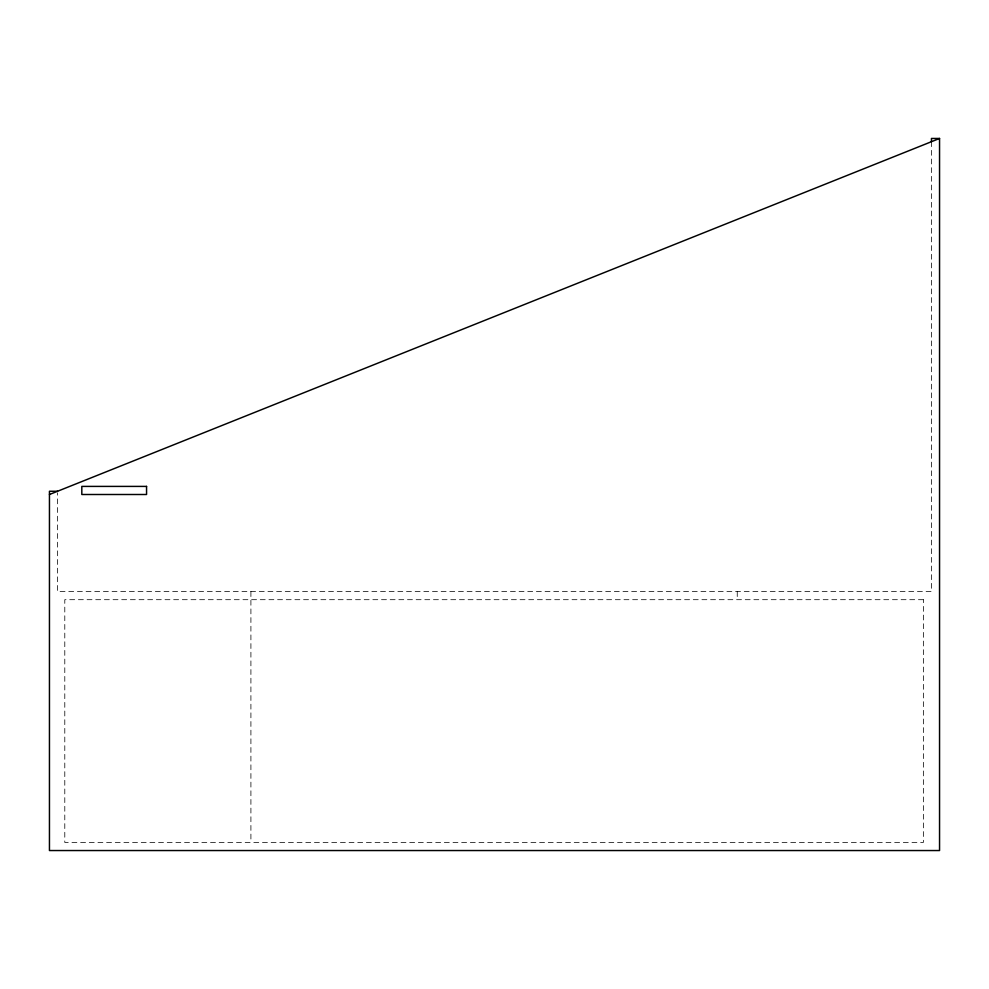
<?xml version="1.0" encoding="UTF-8"?>
<svg xmlns="http://www.w3.org/2000/svg" width="989" height="989" viewBox="0 0 989 989"><rect width="100%" height="100%" fill="white"/><g stroke="black" fill="none" stroke-linecap="round" stroke-linejoin="round"><path stroke-width="0.74" stroke-dasharray="4.95 3.71" d="M931.453 141.699L931.453 591.607L57.547 591.607L57.547 492.806M737.25 591.607L737.25 599.693M250.909 591.607L250.909 842.443M923.367 599.693L64.792 599.693L64.792 842.443L923.367 842.443L923.367 599.693"/><path stroke-width="1.48" d="M49.45 494.5L939.55 138.46L939.55 850.54L49.45 850.54L49.45 491.261L57.547 491.261M939.55 138.46L931.453 138.46L931.453 141.699M146.557 486.403L81.815 486.403L81.815 494.5L146.557 494.5L146.557 486.403"/></g></svg>
